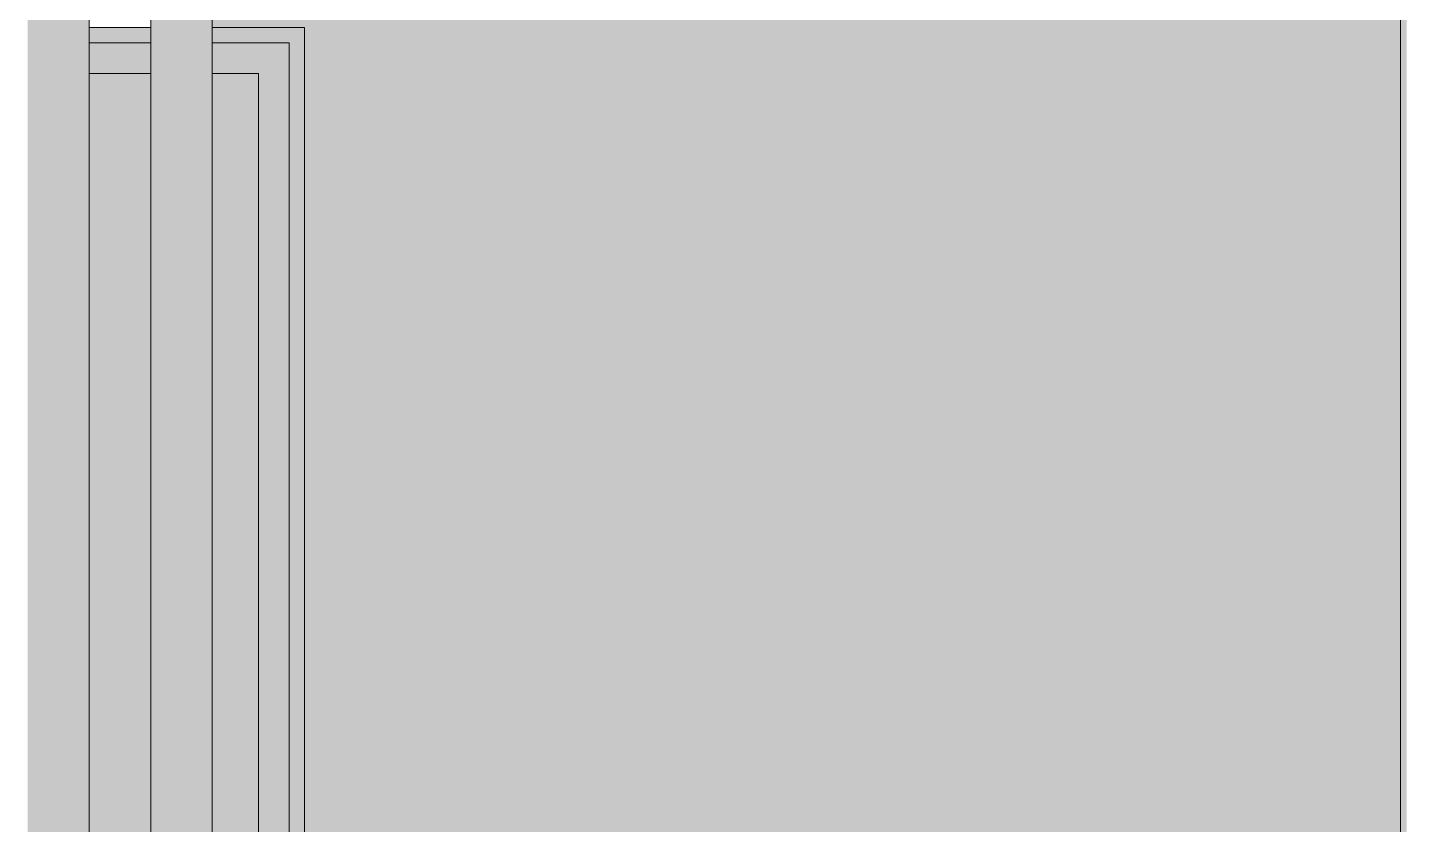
# Model space of a CAD drawing. Header units: centimetres. Extents: x -4381 to 5639, y -3920 to 4826.
# Drawn here: x 65.267 to 67.502, y 33.908 to 35.204 of the extents above; entities that cross this region are included whole.
import ezdxf
from ezdxf.xclip import XClip

# ---------------------------------------------------------------- set-up
doc = ezdxf.new("R2010")
doc.units = ezdxf.units.CM
doc.header["$MEASUREMENT"] = 0
doc.header["$XCLIPFRAME"] = 0
doc.set_wipeout_variables(frame=1)
doc.linetypes.add('Wipeout_Contour', pattern=[100, 0, -100])
for name, color, linetype, lineweight in [('0- SITE_Pen_No__1', 7, 'Continuous', 5), ('Structural - Bearing_Pen_No__1', 7, 'Continuous', 5), ('Structural - Bearing_Pen_No__18', 9, 'Continuous', 5)]:
    doc.layers.add(name, color=color, linetype=linetype, lineweight=lineweight)
doc.layers.add('Drawing & Figure', color=7, linetype='Continuous')
doc.layers.add('Structural - Bearing', color=7, linetype='Continuous')
for name, color, linetype, lineweight, true_color in [('Structural - Bearing_Pen_No__102', 7, 'Continuous', 5, 0xcccccc), ('Structural - Bearing_Pen_No__112', 7, 'Continuous', 5, 0xd5aaaa), ('Structural - Bearing_Pen_No__155', 7, 'Continuous', 5, 0xa86b51)]:
    doc.layers.add(name, color=color, linetype=linetype, lineweight=lineweight, true_color=true_color)

# ---------------------------------------------------------------- blocks, each defined once
blk = doc.blocks.new('Drawing_7_7', base_point=(-363.0919, 32.2036))
at = {"layer": '0- SITE_Pen_No__1', "linetype": 'Continuous', "ltscale": 10}
for p, q in [((65.3669, 34.142), (65.4669, 34.142)), ((65.5669, 34.142), (65.6419, 34.142))]:
    blk.add_line(p, q, dxfattribs=at)
at = {"color": 254, "linetype": 'Wipeout_Contour', "lineweight": 0, "ltscale": 294.386999}
blk.add_wipeout([(65.2669, 32.3836), (65.3669, 32.3836), (65.3669, 35.4036), (65.2669, 35.4036)], dxfattribs=at).dxf.layer = 'Structural - Bearing'
at = {"color": 254, "linetype": 'Wipeout_Contour', "lineweight": 0, "ltscale": 1042.504036}
blk.add_wipeout([(65.5669, 35.2036), (65.7169, 35.2036), (65.7169, 33.1336), (65.8462, 33.1336), (65.8462, 33.0836), (66.2072, 33.0836), (66.2072, 33.1336), (66.9064, 33.1336), (66.9064, 33.0836), (67.2674, 33.0836), (67.2674, 33.1336), (67.4969, 33.1336), (67.4969, 35.4036), (65.5669, 35.4036)], dxfattribs=at).dxf.layer = 'Structural - Bearing'
at = {"layer": 'Structural - Bearing_Pen_No__112', "linetype": 'Continuous', "ltscale": 10}
blk.add_hatch(color=256, dxfattribs=at).paths.add_polyline_path([(65.5669, 35.2036), (65.7169, 35.2036), (65.7169, 33.1336), (65.8462, 33.1336), (65.8462, 33.0836), (66.2072, 33.0836), (66.2072, 33.1336), (66.9064, 33.1336), (66.9064, 33.0836), (67.2674, 33.0836), (67.2674, 33.1336), (67.4969, 33.1336), (67.4969, 35.4036), (65.5669, 35.4036)])
at = {"layer": 'Structural - Bearing_Pen_No__155', "linetype": 'Continuous', "ltscale": 10}
blk.add_hatch(color=256, dxfattribs=at).paths.add_polyline_path([(65.2669, 32.3836), (65.3669, 32.3836), (65.3669, 35.4036), (65.2669, 35.4036)])
at = {"color": 254, "linetype": 'Wipeout_Contour', "lineweight": 0, "ltscale": 295.09732}
blk.add_wipeout([(65.4669, 32.3836), (65.5669, 32.3836), (65.5669, 35.4036), (65.4669, 35.4036)], dxfattribs=at).dxf.layer = 'Structural - Bearing'
at = {"color": 254, "linetype": 'Wipeout_Contour', "lineweight": 0, "ltscale": 302.014568}
blk.add_wipeout([(67.5069, 35.3836), (67.4969, 35.3836), (67.4969, 32.2236), (67.5069, 32.2236)], dxfattribs=at).dxf.layer = 'Structural - Bearing'
at = {"color": 254, "linetype": 'Wipeout_Contour', "lineweight": 0, "ltscale": 296.202283}
blk.add_wipeout([(65.7169, 35.1536), (65.6919, 35.1536), (65.6919, 33.1336), (65.7169, 33.1336)], dxfattribs=at).dxf.layer = 'Structural - Bearing'
at = {"layer": 'Structural - Bearing_Pen_No__155', "linetype": 'Continuous', "ltscale": 10}
blk.add_hatch(color=256, dxfattribs=at).paths.add_polyline_path([(65.4669, 32.3836), (65.5669, 32.3836), (65.5669, 35.4036), (65.4669, 35.4036)])
at = {"layer": 'Structural - Bearing_Pen_No__18', "linetype": 'Continuous', "ltscale": 10}
for points in [[(67.5069, 35.3836), (67.4969, 35.3836), (67.4969, 32.2236), (67.5069, 32.2236)], [(65.7169, 35.1536), (65.6919, 35.1536), (65.6919, 33.1336), (65.7169, 33.1336)]]:
    blk.add_hatch(color=256, dxfattribs=at).paths.add_polyline_path(points)
at = {"layer": 'Structural - Bearing_Pen_No__1', "linetype": 'Continuous', "ltscale": 10}
blk.add_line((67.4969, 35.3836), (67.4969, 32.2236), dxfattribs=at)
at = {"color": 254, "linetype": 'Wipeout_Contour', "lineweight": 0, "ltscale": 297.133166}
blk.add_wipeout([(65.4669, 35.2036), (65.3669, 35.2036), (65.3669, 35.1786), (65.4669, 35.1786)], dxfattribs=at).dxf.layer = 'Structural - Bearing'
at = {"color": 254, "linetype": 'Wipeout_Contour', "lineweight": 0, "ltscale": 446.349478}
blk.add_wipeout([(65.5669, 35.2036), (65.5669, 35.1786), (65.6919, 35.1786), (65.6919, 35.1536), (65.7169, 35.1536), (65.7169, 35.2036)], dxfattribs=at).dxf.layer = 'Structural - Bearing'
at = {"color": 254, "linetype": 'Wipeout_Contour', "lineweight": 0, "ltscale": 296.045602}
blk.add_wipeout([(65.6419, 35.1286), (65.6419, 33.1336), (65.6919, 33.1336), (65.6919, 35.1286)], dxfattribs=at).dxf.layer = 'Structural - Bearing'
at = {"layer": 'Structural - Bearing_Pen_No__18', "linetype": 'Continuous', "ltscale": 10}
for points in [[(65.4669, 35.2036), (65.3669, 35.2036), (65.3669, 35.1786), (65.4669, 35.1786)], [(65.5669, 35.2036), (65.5669, 35.1786), (65.6919, 35.1786), (65.6919, 35.1536), (65.7169, 35.1536), (65.7169, 35.2036)], [(65.6419, 35.1286), (65.6419, 33.1336), (65.6919, 33.1336), (65.6919, 35.1286)]]:
    blk.add_hatch(color=256, dxfattribs=at).paths.add_polyline_path(points)
at = {"layer": 'Structural - Bearing_Pen_No__1', "linetype": 'Continuous', "ltscale": 10}
for p, q in [((65.4669, 35.2036), (65.3669, 35.2036)), ((65.7169, 35.2036), (65.5669, 35.2036)), ((65.7169, 35.1536), (65.7169, 35.2036)), ((65.7169, 33.1336), (65.7169, 35.1536))]:
    blk.add_line(p, q, dxfattribs=at)
at = {"color": 254, "linetype": 'Wipeout_Contour', "lineweight": 0, "ltscale": 297.062004}
blk.add_wipeout([(65.3669, 35.1786), (65.3669, 35.1286), (65.4669, 35.1286), (65.4669, 35.1786)], dxfattribs=at).dxf.layer = 'Structural - Bearing'
at = {"color": 254, "linetype": 'Wipeout_Contour', "lineweight": 0, "ltscale": 371.938232}
blk.add_wipeout([(65.6919, 35.1786), (65.5669, 35.1786), (65.5669, 35.1286), (65.6419, 35.1286), (65.6919, 35.1286)], dxfattribs=at).dxf.layer = 'Structural - Bearing'
at = {"layer": 'Structural - Bearing_Pen_No__18', "linetype": 'Continuous', "ltscale": 10}
for points in [[(65.3669, 35.1786), (65.3669, 35.1286), (65.4669, 35.1286), (65.4669, 35.1786)], [(65.6919, 35.1786), (65.5669, 35.1786), (65.5669, 35.1286), (65.6419, 35.1286), (65.6919, 35.1286)]]:
    blk.add_hatch(color=256, dxfattribs=at).paths.add_polyline_path(points)
at = {"layer": 'Structural - Bearing_Pen_No__1', "linetype": 'Continuous', "ltscale": 10}
for p, q in [((65.3669, 35.1786), (65.4669, 35.1786)), ((65.5669, 35.1786), (65.6919, 35.1786)), ((65.6919, 35.1786), (65.6919, 35.1286)), ((65.6919, 35.1286), (65.6919, 33.1336))]:
    blk.add_line(p, q, dxfattribs=at)
at = {"color": 254, "linetype": 'Wipeout_Contour', "lineweight": 0, "ltscale": 295.158383}
blk.add_wipeout([(65.3669, 33.1336), (65.4669, 33.1336), (65.4669, 35.1286), (65.3669, 35.1286)], dxfattribs=at).dxf.layer = 'Structural - Bearing'
at = {"color": 254, "linetype": 'Wipeout_Contour', "lineweight": 0, "ltscale": 295.823662}
blk.add_wipeout([(65.5669, 33.1336), (65.6419, 33.1336), (65.6419, 35.1286), (65.5669, 35.1286)], dxfattribs=at).dxf.layer = 'Structural - Bearing'
at = {"layer": 'Structural - Bearing_Pen_No__102', "linetype": 'Continuous', "ltscale": 10}
for points in [[(65.3669, 33.1336), (65.4669, 33.1336), (65.4669, 35.1286), (65.3669, 35.1286)], [(65.5669, 33.1336), (65.6419, 33.1336), (65.6419, 35.1286), (65.5669, 35.1286)]]:
    blk.add_hatch(color=256, dxfattribs=at).paths.add_polyline_path(points)
at = {"layer": 'Structural - Bearing_Pen_No__1', "linetype": 'Continuous', "ltscale": 10}
for p, q in [((65.3669, 32.3836), (65.3669, 35.4036)), ((65.4669, 32.3836), (65.4669, 35.4036)), ((65.5669, 32.3836), (65.5669, 35.4036)), ((65.4669, 35.1286), (65.3669, 35.1286)), ((65.6419, 35.1286), (65.5669, 35.1286)), ((65.6419, 33.1336), (65.6419, 35.1286))]:
    blk.add_line(p, q, dxfattribs=at)

msp = doc.modelspace()

# ---------------------------------------------------------------- block references
at = {"layer": 'Drawing & Figure', "color": 151, "linetype": 'Continuous', "lineweight": 5, "ltscale": 10, "true_color": 0x80c2ff}
ref = msp.add_blockref('Drawing_7_7', (-363.09186, 32.20361), dxfattribs=at)
XClip(ref).set_block_clipping_path([(51.7463984619, 23.6253966175), (100.4426918859, 45.1170657245)])

doc.saveas('drawing.dxf')
